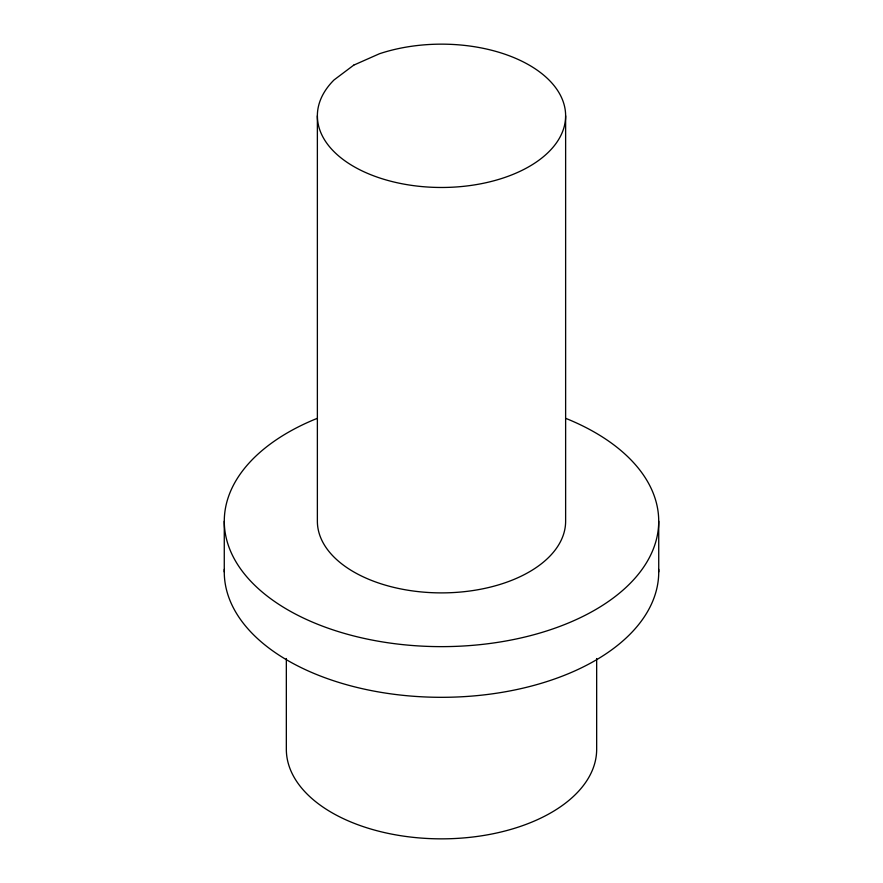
<?xml version="1.0" encoding="UTF-8"?>
<svg xmlns="http://www.w3.org/2000/svg" width="883" height="883" viewBox="0 0 883 883"><rect width="100%" height="100%" fill="white"/><g stroke="black" fill="none" stroke-linecap="round" stroke-linejoin="round"><path stroke-width="1.32" d="M658.729 521.224L658.729 571.897M596.665 658.519L596.665 749.27A155.165 89.58 0 0 1 441.5 838.85A155.165 89.58 0 0 1 286.335 749.27L286.335 658.519M565.628 115.816L565.628 521.224A124.128 71.666 0 0 1 441.5 592.89A124.128 71.666 0 0 1 317.372 521.224L317.372 115.816M224.271 521.224L224.271 571.897M658.685 569.303A217.229 125.419 0 0 1 441.5 697.316A217.229 125.419 0 0 1 224.315 569.303M566.058 418.476A217.229 125.419 0 0 1 603.784 604.59A217.229 125.419 0 0 1 279.216 604.59A217.229 125.419 0 0 1 316.942 418.476M353.73 65.143L333.995 79.978A124.128 71.666 0 0 0 419.944 186.39A124.128 71.666 0 0 0 563.74 103.366A124.128 71.666 0 0 0 379.436 53.753L353.73 65.143"/></g></svg>
